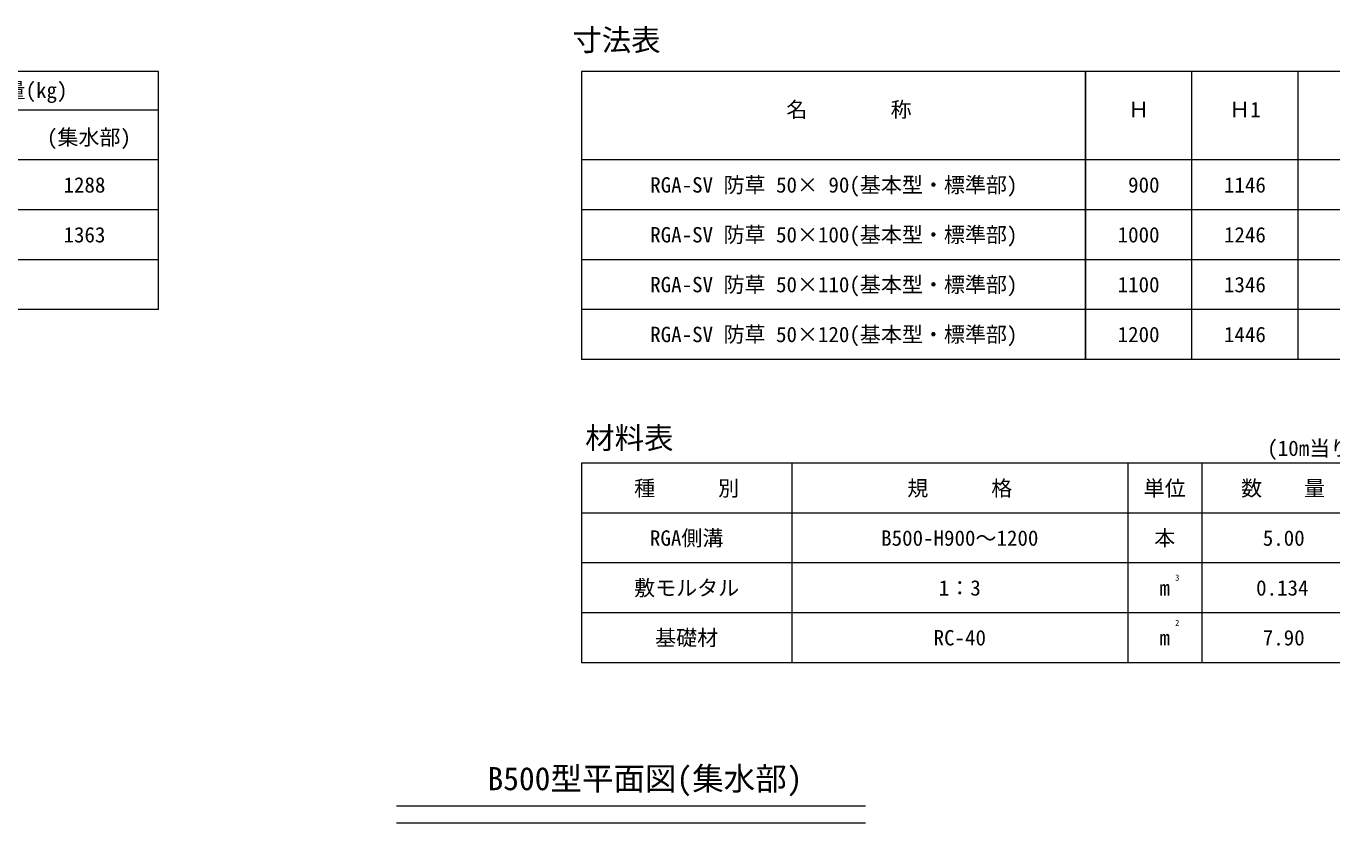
# Model space of a CAD drawing. Units: millimetres at full size, sheet at 1:20; details may follow other scales. Extents: x 0 to 8400, y 0 to 5940.
# Drawn here: x 5092 to 7268, y 1502 to 2829 of the extents above; entities that cross this region are included whole.
import ezdxf
from ezdxf.enums import TextEntityAlignment as Align

# ---------------------------------------------------------------- set-up
doc = ezdxf.new("R2010")
doc.units = ezdxf.units.MM
doc.header["$LTSCALE"] = 20
for name, color, linetype, lineweight in [('1', 7, 'Continuous', 9), ('TEXT(細線）', 1, 'Continuous', 13), ('寸法線', 7, 'Continuous', 9)]:
    doc.layers.add(name, color=color, linetype=linetype, lineweight=lineweight)
doc.styles.add('ＭＳ ゴシック', font='')
doc.styles.get('ＭＳ ゴシック').set_extended_font_data('MS Gothic')

msp = doc.modelspace()

# ---------------------------------------------------------------- linework, layer by layer
at = {"layer": '1'}
for p, q in [((5709.56, 1530.34), (6490.73, 1530.34)), ((5709.56, 1501.82), (6490.73, 1501.82))]:
    msp.add_line(p, q, dxfattribs=at)
at = {"layer": 'TEXT(細線）'}
for p, q in [((5312.66, 2753.45), (4856.65, 2753.45)), ((5312.66, 2357), (5312.66, 2753.45)), ((6017.51, 2753.45), (6017.51, 2273.97)), ((7388.48, 2753.45), (6017.51, 2753.45)), ((6857.08, 2273.97), (6857.08, 2753.45)), ((6857.08, 2753.45), (6857.08, 2273.97)), ((7034.21, 2273.97), (7034.21, 2753.45)), ((7211.34, 2273.97), (7211.34, 2753.45)), ((5312.66, 2689.12), (4856.65, 2689.12)), ((5312.66, 2606.09), (4856.65, 2606.09)), ((7388.48, 2606.09), (6017.51, 2606.09)), ((5312.66, 2523.06), (4856.65, 2523.06)), ((7388.48, 2523.06), (6017.51, 2523.06)), ((5312.66, 2440.03), (4856.65, 2440.03)), ((7388.48, 2440.03), (6017.51, 2440.03)), ((5312.66, 2357), (4856.65, 2357)), ((7388.48, 2357), (6017.51, 2357)), ((7388.48, 2273.97), (6017.51, 2273.97)), ((6017.51, 2100.83), (6017.51, 1768.7)), ((7321.71, 2100.83), (6017.51, 2100.83)), ((6368.05, 2100.83), (6368.05, 1768.7)), ((6927.53, 2100.83), (6927.53, 1768.7)), ((7050.77, 2100.83), (7050.77, 1768.7)), ((7321.71, 2017.8), (6017.51, 2017.8)), ((7321.71, 1934.77), (6017.51, 1934.77)), ((7321.71, 1851.74), (6017.51, 1851.74)), ((7321.71, 1768.7), (6017.51, 1768.7))]:
    msp.add_line(p, q, dxfattribs=at)

# ---------------------------------------------------------------- texts
at = {"layer": 'TEXT(細線）', "style": 'ＭＳ ゴシック'}
for s, p in [('寸法表', (6002.35, 2777.17)), ('材料表', (6023.82, 2114.28))]:
    msp.add_text(s, height=35.92, dxfattribs=at).set_placement(p, align=Align.BOTTOM_LEFT)
for s, height, p in [('質量(kg)', 25.66, (5091.37, 2722.21)), ('名\u3000\u3000\u3000\u3000称', 25.48, (6463.11, 2690.16)), ('Ｈ', 25.66, (6945.65, 2690.16)), ('Ｈ1', 25.66, (7122.78, 2690.16)), ('(集水部)', 25.66, (5197.07, 2643.94)), ('1288', 25.66, (5189.59, 2564.57)), ('RGA-SV 防草 50× 90(基本型・標準部)', 25.66, (6437.91, 2564.57)), (' 900', 25.66, (6945.65, 2564.57)), ('1146', 25.66, (7122.78, 2564.57)), ('1363', 25.66, (5189.59, 2481.54)), ('RGA-SV 防草 50×100(基本型・標準部)', 25.66, (6437.91, 2481.54)), ('1000', 25.66, (6945.65, 2481.54)), ('1246', 25.66, (7122.78, 2481.54)), ('RGA-SV 防草 50×110(基本型・標準部)', 25.66, (6437.91, 2398.51)), ('1100', 25.66, (6945.65, 2398.51)), ('1346', 25.66, (7122.78, 2398.51)), ('RGA-SV 防草 50×120(基本型・標準部)', 25.66, (6437.91, 2315.48)), ('1200', 25.66, (6945.65, 2315.48)), ('1446', 25.66, (7122.78, 2315.48)), ('種\u3000\u3000\u3000別', 25.66, (6192.78, 2059.31)), ('規\u3000\u3000\u3000格', 25.66, (6647.79, 2059.31)), ('単位', 25.66, (6989.15, 2059.31)), ('数    量', 25.66, (7186.24, 2059.31)), ('RGA側溝', 25.66, (6192.78, 1976.28)), ('B500-H900～1200', 25.66, (6647.79, 1976.28)), ('本', 25.66, (6989.15, 1976.28)), ('5.00 ', 25.66, (7196.15, 1976.28)), ('3', 10.26, (7010.06, 1910.4)), ('敷モルタル', 25.66, (6192.78, 1893.25)), ('1：3', 25.66, (6647.79, 1893.25)), ('m', 25.66, (6989.15, 1893.25)), ('0.134', 25.66, (7185.08, 1893.25)), ('2', 10.26, (7010.06, 1835.07)), ('基礎材', 25.66, (6192.78, 1810.22)), ('RC-40', 25.66, (6647.79, 1810.22)), ('m', 25.66, (6989.15, 1810.22)), ('7.90 ', 25.66, (7196.15, 1810.22))]:
    msp.add_text(s, height=height, dxfattribs=at).set_placement(p, align=Align.MIDDLE_CENTER)
msp.add_text('(10m当り)', height=25.66, dxfattribs=at).set_placement((7317.28, 2105.37), align=Align.BOTTOM_RIGHT)
at = {"layer": '寸法線', "style": 'ＭＳ ゴシック'}
msp.add_text('B500型平面図(集水部)', height=38.49, dxfattribs=at).set_placement((5861.08, 1544.74), align=Align.BOTTOM_LEFT)

doc.saveas('drawing.dxf')
